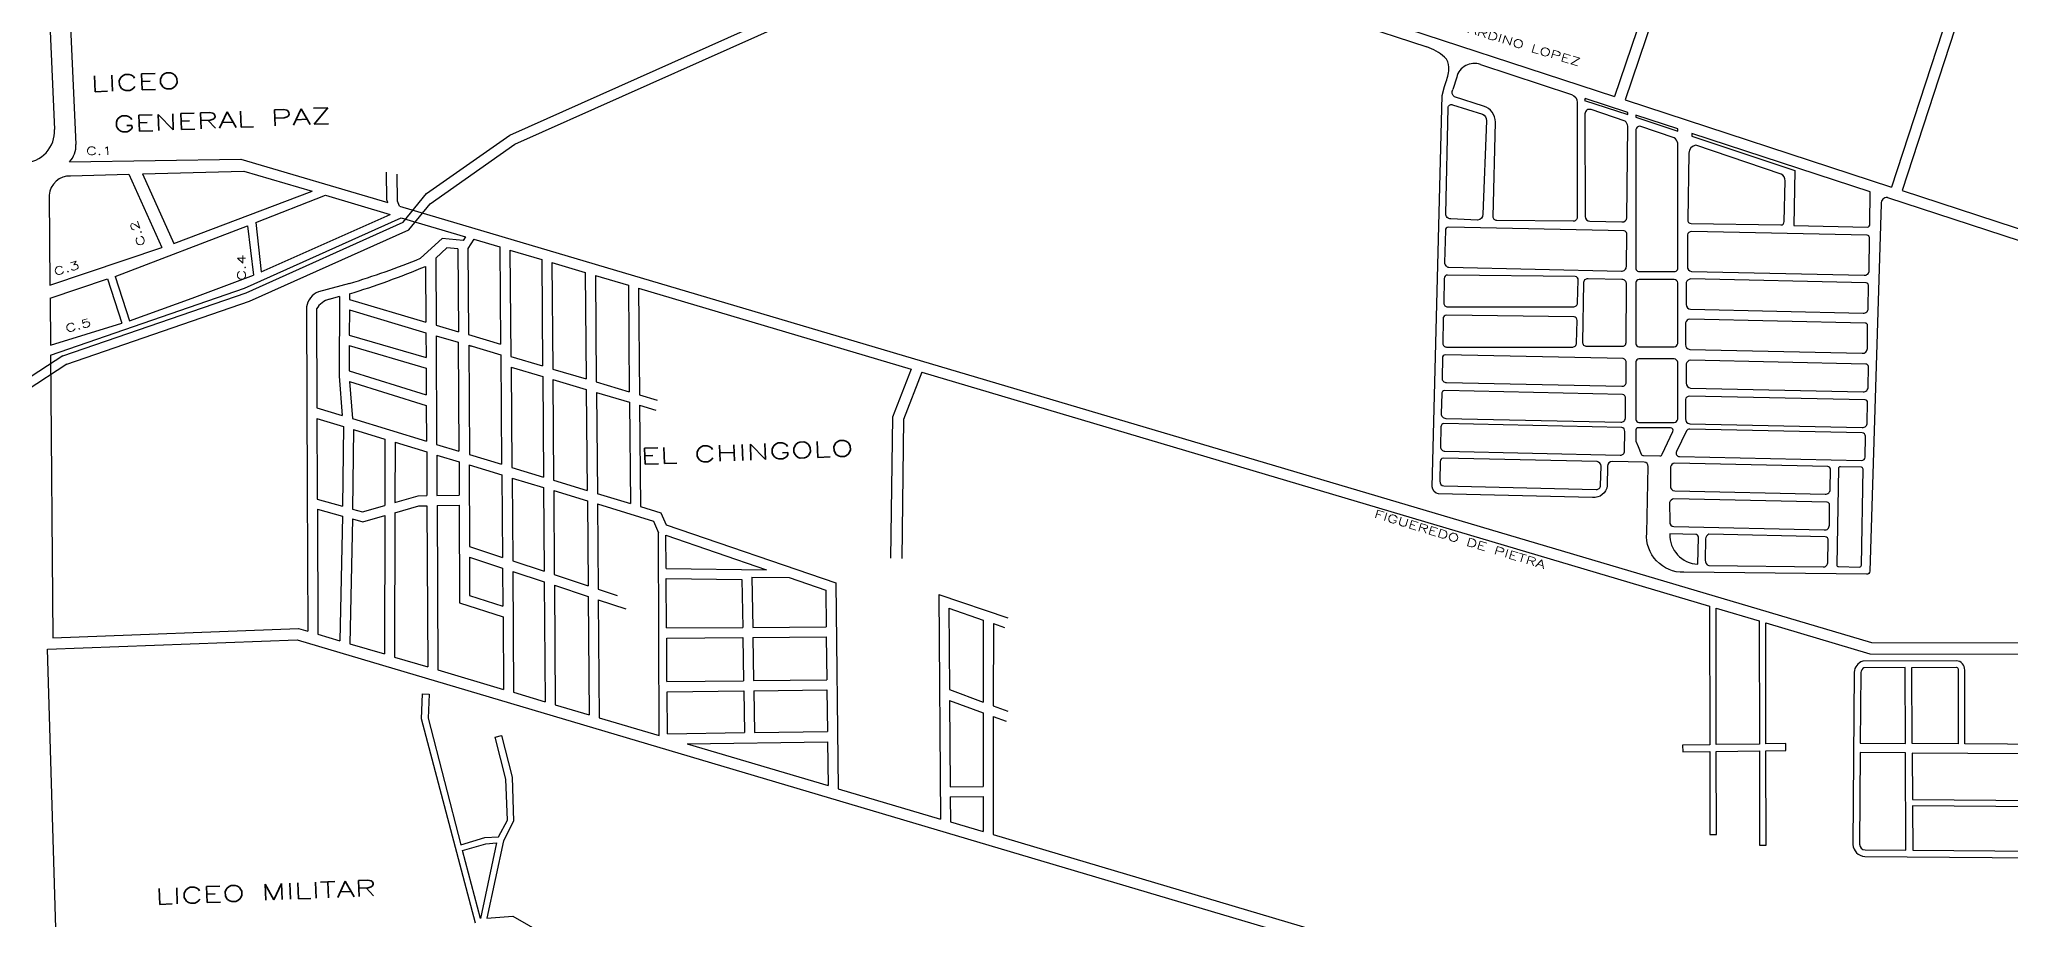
# Model space of a CAD drawing. Header units: millimetres. Extents: x 4375152 to 4409667, y 6523746 to 6549185.
# Drawn here: x 4387989 to 4390452, y 6532401 to 6533501 of the extents above; entities that cross this region are included whole.
import ezdxf

# ---------------------------------------------------------------- set-up
doc = ezdxf.new("R2010")
doc.units = ezdxf.units.MM
for name, color, linetype in [('CANAL', 252, 'Continuous'), ('LINEA CALLE', 252, 'Continuous'), ('NOMBRE BARRIO', 8, 'Continuous'), ('NOMBRE CALLE', 252, 'Continuous')]:
    doc.layers.add(name, color=color, linetype=linetype)
doc.styles.add('ROMANS', font='romans')

msp = doc.modelspace()

# ---------------------------------------------------------------- linework, layer by layer
at = {"layer": 'CANAL', "transparency": 33554687}
for p, q in [((4388577, 6533381.3), (4388980.7, 6533561.5)), ((4388583.4, 6533369.9), (4388987, 6533550.1)), ((4388472.8, 6533308.1), (4388577, 6533381.3)), ((4388477.5, 6533295.5), (4388583.4, 6533369.9))]:
    msp.add_line(p, q, dxfattribs=at)
for points in [[(4388443.7, 6533272.5), (4388472.8, 6533308.1)], [(4388450.9, 6533263), (4388477.5, 6533295.5)]]:
    msp.add_lwpolyline(points, dxfattribs=at)
at = {"layer": 'LINEA CALLE', "transparency": 33554687}
for p, q in [((4388003.2, 6534053.9), (4388034.8, 6533369.6)), ((4388003.2, 6534053.9), (4389722.9, 6533491.5, 441.7)), ((4390060.1, 6533732.8), (4389957.7, 6533429.4)), ((4390073.4, 6533728.5), (4389971, 6533425.1)), ((4390402.6, 6533619.7), (4390303.8, 6533316.3)), ((4390415.9, 6533615.3), (4390317.1, 6533311.9)), ((4388001, 6533548.7), (4388008.3, 6533388.2)), ((4389634, 6533535.3), (4389957.7, 6533429.4)), ((4389742.2, 6533430.8), (4389744.9, 6533442.1)), ((4389744.9, 6533442.1), (4389747.2, 6533448.1)), ((4389729.7, 6532941.9), (4389742.2, 6533430.8)), ((4389971, 6533425.1), (4390303.8, 6533316.3)), ((4388026.8, 6533347.9), (4388241.1, 6533351.3)), ((4388241.1, 6533351.3), (4388424.8, 6533296.8)), ((4388028.2, 6533330.1), (4388101.2, 6533332.2)), ((4388101.2, 6533332.2), (4388142.4, 6533240.7)), ((4388118.1, 6533332.7), (4388244.6, 6533336.3)), ((4388118.1, 6533332.7), (4388157.2, 6533245.6)), ((4388244.6, 6533336.3), (4388329.9, 6533311)), ((4388423.5, 6533300.4), (4388423.1, 6533334.8)), ((4388436.8, 6533298.8), (4388436.5, 6533332.2)), ((4388001.4, 6533306.3), (4388002.4, 6533193.8)), ((4388157.2, 6533245.6), (4388329.9, 6533311)), ((4388259.9, 6533272), (4388346.6, 6533306)), ((4388346.6, 6533306), (4388427.6, 6533282)), ((4388424.8, 6533296.8), (4388423.5, 6533300.4)), ((4388439.1, 6533292.6), (4388436.8, 6533298.8)), ((4390298.6, 6533303.2), (4390734.1, 6533160.8)), ((4390317.1, 6533311.9), (4390733.8, 6533175.6)), ((4388259.9, 6533272), (4388266.5, 6533210.4)), ((4388266.5, 6533210.4), (4388427.6, 6533282)), ((4388441.2, 6533277.9), (4388521.9, 6533254)), ((4388084.1, 6533204.7), (4388249.5, 6533267.8)), ((4388249.5, 6533267.8), (4388256.9, 6533206.3)), ((4388492.7, 6533252.2), (4388465.6, 6533227.3)), ((4388519, 6533249.6), (4388492.7, 6533252.2)), ((4388521.9, 6533254), (4388519, 6533249.6)), ((4388532.1, 6533251), (4388524.8, 6533239.4)), ((4388532.1, 6533251), (4388564.5, 6533241.4)), ((4388002.4, 6533193.8), (4388142.4, 6533240.7)), ((4388498.3, 6533240.2), (4388484.5, 6533227.5)), ((4388484.5, 6533227.5), (4388484.9, 6533143.7)), ((4388512.2, 6533238.9), (4388498.3, 6533240.2)), ((4388512.2, 6533238.9), (4388513, 6533135.3)), ((4388524.8, 6533239.4), (4388525.6, 6533131.9)), ((4388564.5, 6533241.4), (4388565.4, 6533120)), ((4388577.1, 6533237.6), (4388617, 6533225.8)), ((4388577.1, 6533237.6), (4388578.2, 6533104.5)), ((4388617, 6533225.8), (4388618, 6533092.7)), ((4388629.6, 6533222), (4388671.4, 6533209.6)), ((4388629.6, 6533222), (4388630.7, 6533088.9)), ((4388002.5, 6533177.5), (4388074.5, 6533201.5)), ((4388074.5, 6533201.5), (4388092.3, 6533146.1)), ((4388084.1, 6533204.7), (4388102, 6533149)), ((4388180, 6533177.6), (4388256.9, 6533206.3)), ((4388376.8, 6533195.8), (4388338.1, 6533185.5)), ((4388471.9, 6533217.2), (4388472.2, 6533147.5)), ((4388671.4, 6533209.6), (4388672.6, 6533076.5)), ((4388684, 6533205.9), (4388725.3, 6533193.6)), ((4388684, 6533205.9), (4388685.2, 6533072.8)), ((4388002.5, 6533177.5), (4388003, 6533118.7)), ((4388102, 6533149), (4388180, 6533177.6)), ((4388364.1, 6533179.4), (4388350.8, 6533175.9)), ((4388364.1, 6533179.4), (4388363.7, 6533079.9)), ((4388376.7, 6533182.9), (4388376.7, 6533175.8)), ((4388376.7, 6533175.8), (4388472.2, 6533147.5)), ((4388725.3, 6533193.6), (4388726.4, 6533060.6)), ((4388737.9, 6533189.9), (4389078.6, 6533088.8)), ((4388737.9, 6533189.9), (4388739.1, 6533056.8)), ((4388322.9, 6533166.9), (4388323.4, 6533047.5)), ((4388335.5, 6533164), (4388336, 6533040.5)), ((4388376.6, 6533162.7), (4388376.5, 6533131.4)), ((4388376.6, 6533162.7), (4388472.3, 6533134.3)), ((4388003, 6533118.7), (4388092.3, 6533146.1)), ((4388376.5, 6533131.4), (4388472.4, 6533103.2)), ((4388468.1, 6533135.5), (4388472.3, 6533134.2)), ((4388472.3, 6533134.3), (4388472.4, 6533103.2)), ((4388484.9, 6533143.7), (4388513, 6533135.3)), ((4388484.9, 6533130.5), (4388485.6, 6532994.7)), ((4388484.9, 6533130.5), (4388512.4, 6533122.3)), ((4388512.4, 6533122.3), (4388513.5, 6532986.2)), ((4388525.6, 6533131.9), (4388565.4, 6533120)), ((4388003.1, 6533106.4), (4388006, 6532753.1)), ((4388376.4, 6533118.2), (4388376.3, 6533086.5)), ((4388376.4, 6533118.2), (4388472.5, 6533089.9)), ((4388525.7, 6533118.7), (4388565.9, 6533106.8)), ((4388525.7, 6533118.7), (4388526.8, 6532982.2)), ((4388525.7, 6533118.4), (4388528.6, 6533117.6)), ((4388565.9, 6533106.8), (4388566.9, 6532969.9)), ((4388578.2, 6533104.5), (4388618, 6533092.7)), ((4388363.7, 6533079.9), (4388367.5, 6533030.9)), ((4388376.3, 6533086.5), (4388472.7, 6533056.8)), ((4388376.8, 6533073.2), (4388380.5, 6533027)), ((4388376.8, 6533073.2), (4388472.7, 6533043.5)), ((4388472.5, 6533089.9), (4388472.7, 6533056.8)), ((4388578.6, 6533091.2), (4388579.6, 6532966)), ((4388578.6, 6533091.2), (4388618.2, 6533079.5)), ((4388618.2, 6533079.5), (4388619.1, 6532953.9)), ((4388630.7, 6533088.9), (4388672.6, 6533076.5)), ((4388630.8, 6533075.8), (4388631.8, 6532950.2)), ((4388630.8, 6533075.8), (4388672.7, 6533063.3)), ((4388685.2, 6533072.8), (4388726.4, 6533060.6)), ((4389078.6, 6533088.8), (4389055.2, 6533028.6)), ((4389092, 6533084.8), (4389069.2, 6533025.9)), ((4388672.7, 6533063.3), (4388673.8, 6532937.3)), ((4388685.4, 6533059.6), (4388686.5, 6532933.5)), ((4388685.4, 6533059.6), (4388726.6, 6533047.4)), ((4388726.5, 6533050.3), (4388726.5, 6533050.3)), ((4388739.1, 6533056.8), (4388761.4, 6533050.1)), ((4388323.4, 6533047.5), (4388323.9, 6532941.2)), ((4388336, 6533040.5), (4388367.5, 6533030.9)), ((4388336, 6533027.3), (4388369.1, 6533017.2)), ((4388336, 6533027.3), (4388336.5, 6532937.8)), ((4388380.5, 6533027), (4388472.9, 6532998.8)), ((4388472.7, 6533043.5), (4388472.9, 6532998.8)), ((4388726.6, 6533047.4), (4388727.7, 6532920.9)), ((4388739.2, 6533043.6), (4388759.6, 6533037.5)), ((4388739.2, 6533043.6), (4388740.3, 6532917)), ((4389055.2, 6533028.6), (4389053, 6532852.4)), ((4389069.2, 6533025.9), (4389067, 6532852.2)), ((4388369.1, 6533017.2), (4388368.2, 6532917.6)), ((4388381.6, 6533013.5), (4388380.7, 6532914)), ((4388381.6, 6533013.5), (4388421.1, 6533001.4)), ((4388381.6, 6533013.4), (4388385.5, 6533012.2)), ((4388421.1, 6533001.4), (4388420.9, 6532918.6)), ((4388433.7, 6532997.6), (4388433.5, 6532922.2)), ((4388433.7, 6532997.6), (4388473.3, 6532985.5)), ((4388473.3, 6532985.5), (4388473.5, 6532930.7)), ((4388485.6, 6532994.7), (4388513.5, 6532986.2)), ((4388485.9, 6532981.4), (4388513.6, 6532973)), ((4388485.9, 6532981.4), (4388486.1, 6532930.9)), ((4388526.8, 6532982.2), (4388566.9, 6532969.9)), ((4388513.6, 6532973), (4388513.8, 6532931.4)), ((4388526.2, 6532969.2), (4388567.2, 6532956.6)), ((4388526.2, 6532969.2), (4388526.6, 6532867.3)), ((4388567.2, 6532956.6), (4388568, 6532853.6)), ((4388579.6, 6532966), (4388619.1, 6532953.9)), ((4388579.9, 6532952.7), (4388619.2, 6532940.7)), ((4388579.9, 6532952.7), (4388580.7, 6532849.4)), ((4388631.8, 6532950.2), (4388673.8, 6532937.3)), ((4388323.9, 6532941.2), (4388324.6, 6532761.3)), ((4388336.5, 6532937.8), (4388336.5, 6532926.5)), ((4388336.5, 6532926.5), (4388368.2, 6532917.6)), ((4388433.5, 6532922.2), (4388462.5, 6532930.5)), ((4388462.5, 6532930.5), (4388473.5, 6532930.7)), ((4388486.1, 6532930.9), (4388513.8, 6532931.4)), ((4388619.2, 6532940.7), (4388620, 6532836.4)), ((4388631.9, 6532937), (4388674, 6532924.1)), ((4388631.9, 6532937), (4388632.7, 6532832.2)), ((4388686.2, 6532933.6), (4388727.7, 6532920.9)), ((4388336.6, 6532914), (4388337.2, 6532757.6)), ((4388336.6, 6532914), (4388368.1, 6532905.2)), ((4388368.1, 6532905.2), (4388364.6, 6532749.4)), ((4388380.5, 6532901.7), (4388377.2, 6532745.7)), ((4388380.5, 6532901.7), (4388393.6, 6532898)), ((4388380.7, 6532914), (4388393, 6532910.6)), ((4388393, 6532910.6), (4388420.9, 6532918.6)), ((4388393.6, 6532898), (4388420.8, 6532905.8)), ((4388420.8, 6532905.8), (4388420.5, 6532732.9)), ((4388433.5, 6532909.4), (4388433.1, 6532729.1)), ((4388433.5, 6532909.4), (4388463.5, 6532918)), ((4388463.5, 6532918), (4388473.6, 6532918.1)), ((4388473.6, 6532918.1), (4388474.5, 6532716.8)), ((4388486.2, 6532918.4), (4388513.8, 6532918.8)), ((4388486.2, 6532918.4), (4388487.2, 6532713.1)), ((4388513.8, 6532918.8), (4388514.2, 6532796.8)), ((4388674, 6532924.1), (4388674.9, 6532818.2)), ((4388686.6, 6532920.3), (4388756.8, 6532898.8)), ((4388686.6, 6532920.3), (4388687.5, 6532814)), ((4388740.3, 6532917), (4388766, 6532909.2)), ((4388766, 6532909.2), (4388772.5, 6532894.4)), ((4388756.8, 6532898.8), (4388763.1, 6532884.3)), ((4388763.6, 6532631.1), (4388763.1, 6532884.3)), ((4388772.1, 6532881.2), (4388897.9, 6532838.1)), ((4388772.4, 6532839.6), (4388772.1, 6532881.2)), ((4388772.5, 6532894.4), (4388984.4, 6532821.7)), ((4388526.6, 6532867.3), (4388568, 6532853.6)), ((4388526.6, 6532854), (4388526.8, 6532806)), ((4388526.6, 6532854), (4388568.1, 6532840.3)), ((4388568.1, 6532840.3), (4388568.5, 6532792.5)), ((4388580.7, 6532849.4), (4388620, 6532836.4)), ((4388580.8, 6532836.1), (4388620.2, 6532823)), ((4388580.8, 6532836.1), (4388581.9, 6532685)), ((4388632.7, 6532832.2), (4388674.9, 6532818.2)), ((4388772.4, 6532839.6), (4388897.9, 6532838.1)), ((4388773, 6532765.4), (4388772.5, 6532827)), ((4388772.5, 6532827), (4388867.1, 6532825.8)), ((4388879.6, 6532828.9), (4388926.3, 6532828.3)), ((4388879.6, 6532828.9), (4388880.7, 6532766.1)), ((4388926.3, 6532828.3), (4388971.9, 6532812.7)), ((4388526.8, 6532806), (4388568.5, 6532792.5)), ((4388620.2, 6532823), (4388621.3, 6532673.3)), ((4388632.8, 6532818.9), (4388633.9, 6532669.5)), ((4388632.8, 6532818.9), (4388675, 6532804.9)), ((4388675, 6532804.9), (4388676.2, 6532657)), ((4388687.5, 6532814), (4388711.4, 6532806.1)), ((4388867.1, 6532825.8), (4388868.1, 6532766)), ((4388971.9, 6532812.7), (4388972.4, 6532766.7)), ((4388984.4, 6532821.7), (4388987.5, 6532564.6)), ((4389113.4, 6532807.3), (4389115.2, 6532526.7)), ((4389113.4, 6532807.3), (4389199.3, 6532778)), ((4388514.2, 6532796.8), (4388568.6, 6532779.2)), ((4388568.6, 6532779.2), (4388569.3, 6532688.7)), ((4388687.6, 6532800.4), (4388722.2, 6532789.1)), ((4388687.6, 6532800.4), (4388688.8, 6532653.3)), ((4389125.9, 6532790.2), (4389126.6, 6532688.4)), ((4389125.9, 6532790.2), (4389168.8, 6532775.3)), ((4388006, 6532753.1), (4388313.2, 6532764.7)), ((4388313.2, 6532764.7), (4388324.6, 6532761.3)), ((4388337.2, 6532757.6), (4388364.6, 6532749.4)), ((4388773, 6532765.4), (4388868.1, 6532766)), ((4388773.1, 6532752.8), (4388868.3, 6532753.4)), ((4388773.5, 6532698.3), (4388773.1, 6532752.8)), ((4388868.3, 6532753.4), (4388869.1, 6532699.4)), ((4388880.7, 6532766.1), (4388972.4, 6532766.7)), ((4388880.9, 6532753.5), (4388972.6, 6532754.1)), ((4388880.9, 6532753.5), (4388881.7, 6532699.6)), ((4388972.6, 6532754.1), (4388973.2, 6532700.6)), ((4389168.8, 6532775.3), (4389168.7, 6532672.8)), ((4389181.4, 6532771), (4389181.3, 6532668.2)), ((4389181.4, 6532771), (4389195.4, 6532766.1)), ((4387999.5, 6532738.8), (4388311.4, 6532750.6)), ((4388019.6, 6532061.5), (4387999.5, 6532738.8)), ((4388311.4, 6532750.6), (4390290.8, 6532163.3)), ((4388377.2, 6532745.7), (4388420.5, 6532732.9)), ((4388433.1, 6532729.1), (4388474.5, 6532716.8)), ((4388581.9, 6532685), (4388621.3, 6532673.3)), ((4388773.5, 6532698.3), (4388869.1, 6532699.4)), ((4388773.6, 6532685.7), (4388869.4, 6532686.8)), ((4388774, 6532633.3), (4388773.6, 6532685.7)), ((4388869.4, 6532686.8), (4388870.2, 6532634.6)), ((4388881.7, 6532699.6), (4388973.2, 6532700.6)), ((4388882, 6532687), (4388973.4, 6532688)), ((4388882, 6532687), (4388882.8, 6532634.8)), ((4388973.4, 6532688), (4388974, 6532636.1)), ((4389126.6, 6532688.4), (4389168.7, 6532672.8)), ((4388633.9, 6532669.5), (4388676.2, 6532657)), ((4389126.7, 6532674.9), (4389127.5, 6532566.8)), ((4389126.7, 6532674.9), (4389168.7, 6532659.4)), ((4389168.7, 6532659.4), (4389168.6, 6532567.3)), ((4389181.3, 6532654.7), (4389181.1, 6532507.2)), ((4389181.3, 6532668.2), (4389199.5, 6532661.4)), ((4389181.3, 6532654.7), (4389197.3, 6532648.8)), ((4388688.8, 6532653.3), (4388763.6, 6532631.1)), ((4388774, 6532633.3), (4388870.2, 6532634.6)), ((4388882.8, 6532634.8), (4388974, 6532636.1)), ((4388798.8, 6532620.6), (4388974.2, 6532623.1)), ((4388798.8, 6532620.6), (4388974.9, 6532568.4)), ((4388974.2, 6532623.1), (4388974.9, 6532568.4)), ((4388987.5, 6532564.6), (4389115.2, 6532526.7)), ((4389127.5, 6532566.8), (4389168.6, 6532567.3)), ((4389127.5, 6532554.2), (4389168.6, 6532554.7)), ((4389127.5, 6532554.2), (4389127.8, 6532523)), ((4389168.6, 6532554.7), (4389168.5, 6532510.9)), ((4389127.8, 6532523), (4389168.5, 6532510.9)), ((4389181.1, 6532507.2), (4390293.1, 6532177.2))]:
    msp.add_line(p, q, dxfattribs=at)
at = {"layer": 'LINEA CALLE', "transparency": 33554687, "elevation": 441.7, "flags": 128}
for points in [[(4389747.2, 6533448.1, 0.08811), (4389750.6, 6533465.9, 0.211401), (4389745.2, 6533478.6, 0.104602), (4389722.9, 6533491.5)], [(4389790, 6533469.6), (4389904, 6533432, -0.330757), (4389910.8, 6533421.8), (4389910.8, 6533278.5, -0.437425), (4389905.7, 6533273.5), (4389810.5, 6533274.6, -0.418915), (4389805.8, 6533279.2), (4389808.8, 6533397.3, 0.333697), (4389794, 6533417.5), (4389757.8, 6533428.9, -0.376662), (4389755.4, 6533438.3)]]:
    msp.add_lwpolyline(points, format="xyb", dxfattribs=at)
at = {"layer": 'LINEA CALLE', "transparency": 33554687, "elevation": -441.7}
msp.add_lwpolyline([(4389760.4, 6533453.6), (4389755.4, 6533438.3)], dxfattribs=at)
at = {"layer": 'LINEA CALLE', "transparency": 33554687, "flags": 128}
for points in [[(4389746.7, 6533282.9), (4389749.6, 6533415.4, -0.485798), (4389755, 6533419.1), (4389792.4, 6533407.5, -0.313985), (4389797.4, 6533399.2), (4389793, 6533282.4, -0.411223), (4389786.5, 6533275.1), (4389753.1, 6533276.4, -0.42246)], [(4389908.4, 6533204.5), (4389749, 6533206.3, 0.432675), (4389744.7, 6533202), (4389744.4, 6533171.2, 0.425423), (4389749, 6533166.6), (4389905.8, 6533166.6, 0.428228), (4389911.5, 6533171.6), (4389912.2, 6533199.8, 0.411303)], [(4389918.1, 6533122.3), (4389919.1, 6533196.5, -0.435748), (4389924.7, 6533202.2), (4389966.6, 6533201.2, -0.414392), (4389972.1, 6533195.4), (4389971.5, 6533121.5, -0.431685), (4389966.7, 6533116.9), (4389923.1, 6533116.9, -0.437128)], [(4389907, 6533154.3), (4389747.6, 6533156.1, 0.432675), (4389743.3, 6533151.8), (4389743, 6533121, 0.425423), (4389747.6, 6533116.4), (4389904.4, 6533116.4, 0.428228), (4389910.1, 6533121.4), (4389910.7, 6533149.6, 0.411303)]]:
    msp.add_lwpolyline(points, format="xyb", close=True, dxfattribs=at)
for points in [[(4389920.8, 6533426.8), (4389920, 6533424.6), (4389974.3, 6533407.1), (4389974.3, 6533409.3)], [(4389984.3, 6533406), (4389984.3, 6533403.5), (4390036.6, 6533386.3), (4390036.7, 6533388.9)]]:
    msp.add_lwpolyline(points, close=True, dxfattribs=at)
at = {"layer": 'LINEA CALLE', "transparency": 33554687}
for points in [[(4389973, 6533278), (4389974.1, 6533392.3, 0.204936), (4389970.7, 6533398.6), (4389928.2, 6533413, 0.512602), (4389920.6, 6533407.8), (4389920.8, 6533279.5, 0.366387), (4389926.8, 6533273.5), (4389966.9, 6533272.7, 0.401482), (4389973, 6533278)], [(4389984.3, 6533388.1), (4389984.3, 6533214.2, 0.414214), (4389987.6, 6533210.9), (4390033.3, 6533210.9, 0.414214), (4390036.6, 6533214.2), (4390036.6, 6533371, 0.183356), (4390032.1, 6533377.8), (4389989.1, 6533392.4, 0.339914), (4389984.3, 6533388.1)], [(4390053.3, 6533270.8), (4390165.3, 6533268.9, 0.414214), (4390169.7, 6533273.1), (4390170.7, 6533324, 0.271613), (4390165.7, 6533332.5), (4390059.1, 6533368.6, 0.355783), (4390050.5, 6533358.7), (4390049, 6533275.3, 0.414214), (4390053.3, 6533270.8)], [(4390298.6, 6533303.2, 0.479149), (4390290.9, 6533295.5), (4390276.7, 6532836.2, -0.35163), (4390272.6, 6532832.4), (4390044.3, 6532834.9, -0.054405), (4390044.3, 6532834.9)], [(4390271.8, 6533095.1), (4390052.4, 6533099.8, 0.314435), (4390047.1, 6533095.4), (4390047.2, 6533071.4, 0.405575), (4390052.6, 6533065.2), (4390268.2, 6533060.5, 0.449957), (4390274.5, 6533066.4), (4390274.8, 6533092, 0.369631), (4390271.8, 6533095.1)], [(4390270.8, 6533050.4), (4390051.4, 6533055.1, 0.314435), (4390046.1, 6533050.7), (4390046.2, 6533026.7, 0.405575), (4390051.5, 6533020.5), (4390267.2, 6533015.8, 0.449957), (4390273.4, 6533021.7), (4390273.8, 6533047.3, 0.369631), (4390270.8, 6533050.4)], [(4389940.1, 6532943.4), (4389940.7, 6532967.7, 0.381919), (4389935.8, 6532973.2), (4389743.3, 6532977.5, 0.383041), (4389739.7, 6532973.5)], [(4390044.3, 6532834.9, -0.443852), (4389997.8, 6532884), (4389999.7, 6532967.3, 0.407906), (4389994.6, 6532972.6), (4389954.7, 6532973.2, 0.413906), (4389948.9, 6532967.6), (4389948.4, 6532943.1, -0.423744), (4389930.1, 6532928.6), (4389737.8, 6532932.9, -0.365138), (4389729.7, 6532941.9), (4389729.7, 6532941.9)], [(4389739.7, 6532973.5), (4389739.1, 6532948.7, 0.386575), (4389744.4, 6532942.8), (4389934.8, 6532938.5, 0.445971), (4389940.1, 6532943.4)], [(4390224.3, 6532967.1), (4390032.7, 6532971.2, 0.314435), (4390027.4, 6532966.8), (4390027.4, 6532942.8, 0.405575), (4390032.8, 6532936.6), (4390220.7, 6532932.5, 0.449957), (4390227, 6532938.4), (4390227.3, 6532964, 0.369631), (4390224.3, 6532967.1)], [(4390266, 6532843.8), (4390268.2, 6532963.8, 0.414254), (4390266, 6532966.2), (4390239.8, 6532966.7, 0.414214), (4390237.4, 6532964.5), (4390235.3, 6532844.3, 0.414214), (4390237.5, 6532842), (4390263.7, 6532841.4, 0.414173), (4390266, 6532843.7)], [(4390223.3, 6532922.5), (4390031.7, 6532926.6, 0.314435), (4390026.4, 6532922.2), (4390026.5, 6532898.1, 0.405575), (4390031.8, 6532892), (4390219.7, 6532887.8, 0.449957), (4390226, 6532893.7), (4390226.3, 6532919.4, 0.369631), (4390223.3, 6532922.5)], [(4390609.1, 6532619), (4390395.2, 6532620.5), (4390395.2, 6532712.8, 0.401657), (4390384.9, 6532724.5), (4390267.7, 6532723.8, 0.307376), (4390257, 6532710), (4390255.5, 6532494.8, 0.368813), (4390270.2, 6532479.8), (4390535.1, 6532477.7, 0.265029)], [(4390329.1, 6532715.9), (4390384.5, 6532716.2, -0.388587), (4390387, 6532713), (4390387, 6532620.5), (4390329.6, 6532621), (4390329.1, 6532715.9)]]:
    msp.add_lwpolyline(points, format="xyb", dxfattribs=at)
for points in [[(4390054.1, 6533383.2), (4390054, 6533379.9), (4390182.7, 6533337), (4390181.5, 6533268.1), (4390273.5, 6533266.1, 0.375415), (4390276.7, 6533270), (4390277.2, 6533310.2)], [(4389972.4, 6533217.2), (4389972.8, 6533258.4, 0.369631), (4389969.8, 6533261.5), (4389749.9, 6533266.2, 0.415803), (4389746.2, 6533261.9), (4389745.3, 6533222.2, 0.422331), (4389750.5, 6533216.1), (4389966.1, 6533211.3, 0.449957)], [(4390275.8, 6533211.9), (4390276.2, 6533253.1, 0.369631), (4390273.3, 6533256.2), (4390053.9, 6533260.9, 0.314435), (4390048.6, 6533256.5), (4390048.6, 6533217, 0.405575), (4390053.9, 6533210.8), (4390269.6, 6533206.1, 0.449957)], [(4389984.2, 6533120.5, 0.414214), (4389988.1, 6533116.7), (4390032, 6533116.6, 0.320086), (4390036.6, 6533120.7), (4390036.6, 6533196.5, 0.340563), (4390032.1, 6533200.7), (4389988.2, 6533200.7, 0.414214), (4389984.3, 6533196.9)], [(4390275, 6533193.5, 0.369631), (4390272, 6533196.7), (4390052.6, 6533201.4, 0.314435), (4390047.3, 6533196.9), (4390047.3, 6533169.7, 0.405575), (4390052.7, 6533163.6), (4390268.3, 6533158.8, 0.449957), (4390274.6, 6533164.7)], [(4390273.9, 6533143.3, 0.369631), (4390270.9, 6533146.4), (4390051.5, 6533151.2, 0.314435), (4390046.2, 6533146.7), (4390046.2, 6533119.5, 0.405575), (4390051.6, 6533113.4), (4390267.2, 6533108.6, 0.449957), (4390273.5, 6533114.5)], [(4389972.1, 6533072.4), (4389972.3, 6533096.7, 0.384245), (4389968.4, 6533101.9), (4389746.3, 6533106.8, 0.415803), (4389742.6, 6533102.5), (4389742, 6533077.8, 0.415078), (4389747.6, 6533072), (4389966.6, 6533067.3, 0.443124)], [(4389988, 6533022.2), (4390032, 6533022.1, 0.320086), (4390036.6, 6533026.2), (4390036.6, 6533097.3, 0.340563), (4390032.1, 6533101.5), (4389988.1, 6533101.5, 0.414214), (4389984.3, 6533097.7), (4389984.2, 6533026, 0.414214)], [(4389971.1, 6533027.7), (4389971.3, 6533052, 0.384245), (4389967.4, 6533057.2), (4389745.3, 6533062.1, 0.415803), (4389741.6, 6533057.8), (4389741, 6533033.2, 0.415078), (4389746.6, 6533027.3), (4389965.6, 6533022.6, 0.443124)], [(4389970.1, 6532986.4), (4389970.4, 6533010.8, 0.384245), (4389966.5, 6533015.9), (4389744.4, 6533020.8, 0.415803), (4389740.7, 6533016.5), (4389740.1, 6532991.9, 0.415078), (4389745.6, 6532986.1), (4389964.7, 6532981.3, 0.443124)], [(4390017.3, 6532982.4), (4390030.6, 6533010.7, 0.548521), (4390027.6, 6533015.5), (4389987.1, 6533015.5, 0.380533), (4389984.3, 6533013), (4389984.3, 6532998.6), (4389987.1, 6532992.2), (4389990.8, 6532982.7, 0.306746), (4389993.9, 6532980.7), (4390014.3, 6532980.5, 0.291555)], [(4390271.2, 6533004.9, 0.414214), (4390267.2, 6533009.1), (4390051.5, 6533013.9, 0.291555), (4390047.7, 6533011.5), (4390035, 6532985.7, 0.548521), (4390038.6, 6532979.6), (4390266.4, 6532974.6, 0.414214), (4390270.7, 6532978.7)], [(4390061.8, 6532845), (4390062.3, 6532878.8, 0.414214), (4390059.1, 6532882.3), (4390026.5, 6532883, 0.408341)], [(4390071.2, 6532876.6), (4390070.9, 6532850.1, 0.343652), (4390075.5, 6532843.4), (4390218.3, 6532841.6, 0.428228), (4390224, 6532846.6), (4390224.6, 6532874.8, 0.411303), (4390220.9, 6532879.4), (4390075.6, 6532882.7, 0.237061)], [(4390320.6, 6532715.9), (4390269.3, 6532715.6, 0.261463), (4390265.3, 6532709.7), (4390264.6, 6532621.4), (4390321.1, 6532621)], [(4390264.5, 6532609.6), (4390263.7, 6532495.1, 0.349926), (4390270.6, 6532488), (4390321.8, 6532487.6), (4390321.2, 6532609.2)], [(4390330, 6532543), (4390330.3, 6532487.6), (4390535.2, 6532485.9, 0.386223), (4390538.3, 6532489.8), (4390538, 6532541.3)]]:
    msp.add_lwpolyline(points, format="xyb", close=True, dxfattribs=at)
for points in [[(4388003.1, 6533106.4), (4388245.5, 6533189.8), (4388441.2, 6533277.9)], [(4388018.5, 6533105.4), (4388247.7, 6533184.3), (4388443.7, 6533272.5)], [(4388439.1, 6533292.6), (4390278.7, 6532747.2), (4390744.2, 6532746.7)], [(4388023.6, 6533094.9), (4388252, 6533173.5), (4388450.9, 6533263)], [(4388018.5, 6533105.4), (4387969.4, 6533073.5)], [(4388023.6, 6533094.9), (4387974, 6533062.6)], [(4389092, 6533084.8), (4390076.3, 6532792.7), (4390076.6, 6532619.5), (4390042.7, 6532619), (4390042.8, 6532610.5), (4390076.6, 6532611), (4390076.8, 6532507.3), (4390084.9, 6532507.3), (4390084.7, 6532611.1), (4390138.6, 6532611.9), (4390138.8, 6532494.1), (4390147, 6532494.1), (4390146.8, 6532612), (4390171.8, 6532612.3), (4390171.7, 6532620.9), (4390146.8, 6532620.5), (4390146.6, 6532771.8), (4390276.7, 6532733.2), (4390744.5, 6532732.7)], [(4390138.3, 6532774.3), (4390138.6, 6532620.4), (4390084.7, 6532619.6), (4390084.4, 6532790.3), (4390138.3, 6532774.3)], [(4388487.2, 6532713.1), (4388569.3, 6532688.7)], [(4388534.1, 6532396.5), (4388466.6, 6532651.9), (4388468, 6532682.9), (4388476.3, 6532682.6), (4388474.9, 6532652.8), (4388515.9, 6532494.5), (4388545.8, 6532503.5), (4388563.1, 6532504.5), (4388574, 6532525.4), (4388572, 6532576.5), (4388558.7, 6532629), (4388566.8, 6532631.1), (4388580, 6532578.9), (4388581.8, 6532524), (4388569.2, 6532499.3), (4388548.2, 6532402.7), (4388580.9, 6532405.3), (4388620, 6532382.9)], [(4388517.8, 6532487.3), (4388547.1, 6532495.6), (4388560.6, 6532496.8), (4388540.5, 6532402.2), (4388517.8, 6532487.3)]]:
    msp.add_lwpolyline(points, dxfattribs=at)
msp.add_lwpolyline([(4390329.7, 6532609.1), (4390330, 6532551), (4390538, 6532549.3), (4390537.6, 6532607.6)], close=True, dxfattribs=at)
for centre, radius, start, end in [((4389782.5, 6533447.9, 441.7), 22.9, 71.0028, 165.6443), ((4387968.3, 6533386.4), 40, 271.8243, 2.587), ((4388007.6, 6533367.3), 27.3, 314.632, 4.875), ((4388027.2, 6533304.3), 25.8, 87.7009, 175.6465), ((4388081.6, 6534170.3), 1018.2, 286.8486, 292.1564), ((4388079.1, 6534156.6), 1018.2, 286.9939, 292.6895), ((4388348.7, 6533161.3), 26.4, 113.7458, 168.3006), ((4388358.2, 6533150.5), 26.4, 104.0712, 149.1813)]:
    msp.add_arc(centre, radius, start, end, dxfattribs=at)

# ---------------------------------------------------------------- texts
at = {"layer": 'NOMBRE BARRIO', "transparency": 33554687, "style": 'ROMANS', "width": 1.5}
for s, p in [('LICEO ', (4388053.6, 6533435.1)), ('GENERAL PAZ', (4388082.1, 6533384.7)), ('EL CHINGOLO', (4388741, 6532969.7)), ('LICEO MILITAR', (4388134.6, 6532419.7))]:
    msp.add_text(s, height=20, rotation=2.2794, dxfattribs=at).set_placement(p)
at = {"layer": 'NOMBRE CALLE', "transparency": 33554687, "style": 'ROMANS', "width": 1.5}
for s, rotation, p in [('BERNARDINO LOPEZ', 343.1173, (4389722.6, 6533525)), ('C.1', 0.5152, (4388047.6, 6533356.4)), ('C.2', 109.6398, (4388122.3, 6533244.5)), ('C.3', 16.9234, (4388009, 6533205.3)), ('C.4', 90.5152, (4388246.9, 6533199.2)), ('C.5', 15.1599, (4388023.2, 6533134.3)), ('FIGUEREDO DE PIETRA', 343.1173, (4389656.5, 6532903.7))]:
    msp.add_text(s, height=10, rotation=rotation, dxfattribs=at).set_placement(p)

doc.saveas('drawing.dxf')
